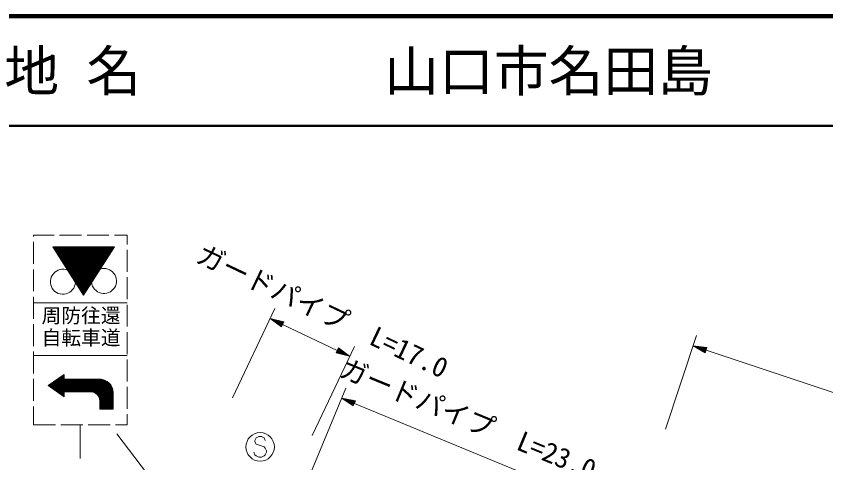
# Model space of a CAD drawing. Units: millimetres, scale not verified. Extents: x 40000 to 680000, y 20000 to 380000.
# Drawn here: x 371467 to 445312, y 339247 to 380000 of the extents above; entities that cross this region are included whole.
import ezdxf
from ezdxf.enums import TextEntityAlignment as Align

# ---------------------------------------------------------------- set-up
doc = ezdxf.new("R2010")
doc.units = ezdxf.units.MM
doc.header["$LTSCALE"] = 1000
for name, color, linetype, lineweight in [('M-STR-HTXT', 7, 'Continuous', 13), ('M-STR-STRC', 7, 'Continuous', 13), ('M-TTL', 2, 'Continuous', 140), ('M-TTL-LINE', 7, 'Continuous', 50)]:
    doc.layers.add(name, color=color, linetype=linetype, lineweight=lineweight)
doc.layers.add('M-TTL-TXT', color=7, linetype='Continuous')
doc.styles.add('ＭＳ ゴシック', font='')
doc.styles.get('ＭＳ ゴシック').set_extended_font_data('MS Gothic')

msp = doc.modelspace()

# ---------------------------------------------------------------- linework, layer by layer
at = {"layer": 'M-STR-HTXT'}
for p, q in [((391201, 345191), (395064, 353319)), ((394635, 352416), (395656, 351654)), ((394635, 352416), (395871, 352105)), ((394635, 352416), (395764, 351880)), ((395742, 351835), (394839, 352264)), ((395785, 351925), (394882, 352354)), ((395129, 352292), (395807, 351970)), ((395043, 352111), (395721, 351789)), ((395699, 351744), (395248, 351959)), ((395828, 352015), (395376, 352230)), ((395452, 351806), (395678, 351699)), ((395624, 352168), (395849, 352060)), ((395656, 351654), (395871, 352105)), ((395764, 351880), (400753, 349508)), ((430684, 342322), (433526, 350861)), ((398448, 341746), (402311, 349875)), ((400860, 349734), (400646, 349283)), ((400893, 349220), (400667, 349328)), ((400689, 349373), (401140, 349158)), ((401388, 349096), (400710, 349418)), ((400732, 349463), (401635, 349034)), ((401882, 348972), (400753, 349508)), ((400775, 349554), (401678, 349124)), ((401473, 349277), (400796, 349599)), ((400818, 349644), (401269, 349429)), ((401065, 349582), (400839, 349689)), ((401882, 348972), (400860, 349734)), ((433210, 349912), (434317, 349281)), ((433210, 349912), (434475, 349755)), ((433210, 349912), (434396, 349518)), ((434380, 349470), (433432, 349786)), ((434412, 349565), (433463, 349881)), ((433653, 349660), (434365, 349423)), ((433716, 349849), (434428, 349613)), ((434349, 349375), (433874, 349533)), ((434444, 349660), (433969, 349818)), ((434096, 349407), (434333, 349328)), ((434222, 349786), (434459, 349707)), ((434317, 349281), (434475, 349755)), ((434396, 349518), (494572, 329489)), ((401882, 348972), (400646, 349283)), ((398103, 337751), (401538, 346070)), ((401156, 345146), (402216, 344438)), ((401156, 345146), (402407, 344900)), ((401156, 345146), (402312, 344669)), ((402293, 344622), (401368, 345004)), ((402331, 344715), (401406, 345096)), ((401580, 344862), (402273, 344576)), ((401657, 345047), (402350, 344761)), ((402369, 344807), (401907, 344998)), ((402157, 344949), (402388, 344853)), ((402216, 344438), (402407, 344900)), ((402254, 344530), (401792, 344721)), ((402004, 344579), (402235, 344484)), ((402312, 344669), (421026, 336940))]:
    msp.add_line(p, q, dxfattribs=at)
at = {"layer": 'M-STR-STRC'}
for p, q in [((374928, 360008), (373040, 360008)), ((373040, 360008), (373040, 359896)), ((377428, 360008), (375428, 360008)), ((379928, 360008), (377928, 360008)), ((381591, 360008), (380428, 360008)), ((381591, 359172), (381591, 360008)), ((373040, 359396), (373040, 357396)), ((374852, 358901), (374919, 358968)), ((378269, 355599), (374900, 358968)), ((374907, 358814), (375060, 358967)), ((374961, 358727), (375201, 358967)), ((375016, 358641), (375341, 358966)), ((378325, 355685), (375042, 358967)), ((375071, 358554), (375482, 358965)), ((375125, 358467), (375623, 358965)), ((375180, 358380), (375764, 358964)), ((378381, 355770), (375184, 358967)), ((375235, 358294), (375905, 358963)), ((375290, 358207), (376045, 358963)), ((378436, 355856), (375326, 358966)), ((375344, 358120), (376186, 358962)), ((375399, 358034), (376327, 358962)), ((375454, 357947), (376468, 358961)), ((378492, 355942), (375468, 358965)), ((375508, 357860), (376609, 358960)), ((375563, 357773), (376749, 358960)), ((378548, 356027), (375610, 358965)), ((375618, 357687), (376890, 358959)), ((375672, 357600), (377031, 358958)), ((375727, 357513), (377172, 358958)), ((378604, 356113), (375753, 358964)), ((375782, 357427), (377313, 358957)), ((375837, 357340), (377453, 358957)), ((375891, 357253), (377594, 358956)), ((378659, 356199), (375895, 358963)), ((375946, 357166), (377735, 358955)), ((376001, 357080), (377876, 358955)), ((378715, 356284), (376037, 358963)), ((376055, 356993), (378017, 358954)), ((376110, 356906), (378157, 358954)), ((376165, 356820), (378298, 358953)), ((378771, 356370), (376179, 358962)), ((376220, 356733), (378439, 358952)), ((376274, 356646), (378580, 358952)), ((378827, 356456), (376321, 358962)), ((376329, 356559), (378721, 358951)), ((376384, 356473), (378861, 358950)), ((376438, 356386), (379002, 358950)), ((378882, 356541), (376463, 358961)), ((376493, 356299), (379143, 358949)), ((376548, 356213), (379284, 358949)), ((376602, 356126), (379425, 358948)), ((378938, 356627), (376605, 358960)), ((376657, 356039), (379565, 358947)), ((376712, 355952), (379706, 358947)), ((378994, 356713), (376747, 358960)), ((376767, 355866), (379847, 358946)), ((376821, 355779), (379988, 358945)), ((376876, 355692), (380129, 358945)), ((379049, 356799), (376889, 358959)), ((376931, 355606), (380269, 358944)), ((376985, 355519), (380410, 358944)), ((379105, 356884), (377031, 358958)), ((379161, 356970), (377173, 358958)), ((379217, 357056), (377315, 358957)), ((379272, 357141), (377457, 358957)), ((379328, 357227), (377599, 358956)), ((379384, 357313), (377741, 358955)), ((379440, 357398), (377883, 358955)), ((379495, 357484), (378025, 358954)), ((379551, 357570), (378167, 358953)), ((379607, 357655), (378309, 358953)), ((379662, 357741), (378451, 358952)), ((379718, 357827), (378593, 358952)), ((379774, 357913), (378736, 358951)), ((379830, 357998), (378878, 358950)), ((379885, 358084), (379020, 358950)), ((379941, 358170), (379162, 358949)), ((379997, 358255), (379304, 358948)), ((380053, 358341), (379446, 358948)), ((380108, 358427), (379588, 358947)), ((380164, 358512), (379730, 358947)), ((380220, 358598), (379872, 358946)), ((380275, 358684), (380014, 358945)), ((380331, 358769), (380156, 358945)), ((380387, 358855), (380298, 358944)), ((380443, 358941), (380440, 358943)), ((378214, 355513), (374896, 358830)), ((378158, 355427), (375138, 358447)), ((377040, 355432), (380245, 358637)), ((377095, 355345), (379982, 358233)), ((381591, 356672), (381591, 358672)), ((378102, 355342), (375380, 358064)), ((378046, 355256), (375621, 357681)), ((377150, 355259), (379719, 357828)), ((377204, 355172), (379456, 357424)), ((373040, 356896), (373040, 354896)), ((377991, 355170), (375863, 357298)), ((377935, 355085), (376105, 356915)), ((377259, 355085), (379193, 357019)), ((377879, 354999), (376346, 356532)), ((377823, 354913), (376588, 356149)), ((377314, 354998), (378930, 356615)), ((377368, 354912), (378667, 356211)), ((381591, 354172), (381591, 356172)), ((377768, 354828), (376830, 355766)), ((377712, 354742), (377071, 355383)), ((377423, 354825), (378404, 355806)), ((377478, 354738), (378141, 355402)), ((377656, 354656), (377313, 355000)), ((377532, 354652), (377878, 354997)), ((377601, 354570), (377555, 354616)), ((377587, 354565), (377615, 354593)), ((373040, 354396), (373040, 352396)), ((373040, 353849), (381591, 353849)), ((381591, 351672), (381591, 353672)), ((373040, 351896), (373040, 349896)), ((381591, 349172), (381591, 351172)), ((373040, 349396), (373040, 347396)), ((373040, 349041), (381591, 349041)), ((381591, 346672), (381591, 348672)), ((374385, 346293), (375842, 347305)), ((374649, 346109), (375842, 347301)), ((374733, 346051), (375842, 347160)), ((376902, 345720), (375532, 347090)), ((375842, 346922), (375616, 347148)), ((375842, 347063), (375699, 347206)), ((375842, 347205), (375783, 347264)), ((375842, 346865), (375842, 347305)), ((373040, 346896), (373040, 344896)), ((374399, 346283), (374463, 346347)), ((374733, 346051), (374447, 346336)), ((374482, 346225), (374927, 346669)), ((375196, 345729), (374531, 346394)), ((374566, 346167), (375390, 346991)), ((375659, 345407), (374614, 346452)), ((375842, 345366), (374698, 346510)), ((375842, 345508), (374781, 346568)), ((374816, 345993), (375842, 347019)), ((375842, 345649), (374865, 346626)), ((374900, 345935), (375842, 346877)), ((375912, 345720), (374948, 346684)), ((374983, 345877), (375971, 346865)), ((376053, 345720), (375032, 346742)), ((375066, 345819), (376112, 346865)), ((376195, 345720), (375115, 346800)), ((375150, 345761), (376254, 346865)), ((376336, 345720), (375198, 346858)), ((375233, 345703), (376395, 346865)), ((376477, 345720), (375282, 346916)), ((375317, 345645), (376536, 346865)), ((376619, 345720), (375365, 346974)), ((375400, 345587), (376678, 346865)), ((376760, 345720), (375449, 347032)), ((375484, 345529), (376819, 346865)), ((375567, 345471), (376961, 346865)), ((375842, 346865), (379227, 346865)), ((377043, 345720), (375899, 346865)), ((375958, 345720), (377102, 346865)), ((377185, 345720), (376040, 346865)), ((376099, 345720), (377244, 346865)), ((377326, 345720), (376182, 346865)), ((376241, 345720), (377385, 346865)), ((377467, 345720), (376323, 346865)), ((376382, 345720), (377526, 346865)), ((377609, 345720), (376464, 346865)), ((376523, 345720), (377668, 346865)), ((377750, 345720), (376606, 346865)), ((376665, 345720), (377809, 346865)), ((377892, 345720), (376747, 346865)), ((376806, 345720), (377951, 346865)), ((378033, 345720), (376889, 346865)), ((376948, 345720), (378092, 346865)), ((378174, 345720), (377030, 346865)), ((377089, 345720), (378234, 346865)), ((378316, 345720), (377172, 346865)), ((377231, 345720), (378375, 346865)), ((378480, 345698), (377313, 346865)), ((377372, 345720), (378516, 346865)), ((378728, 345591), (377454, 346865)), ((377513, 345720), (378658, 346865)), ((380304, 344157), (377596, 346865)), ((377655, 345720), (378799, 346865)), ((380304, 344298), (377737, 346865)), ((377796, 345720), (378941, 346865)), ((380304, 344440), (377879, 346865)), ((377938, 345720), (379082, 346865)), ((380304, 344581), (378020, 346865)), ((378079, 345720), (379218, 346859)), ((380304, 344723), (378161, 346865)), ((378221, 345720), (379341, 346841)), ((380304, 344864), (378303, 346865)), ((378359, 345718), (379454, 346812)), ((380304, 345006), (378444, 346865)), ((378481, 345698), (379558, 346775)), ((380304, 345147), (378586, 346865)), ((378588, 345664), (379655, 346731)), ((378684, 345618), (379745, 346679)), ((380304, 345288), (378727, 346865)), ((378769, 345562), (379828, 346621)), ((378846, 345497), (379906, 346557)), ((380304, 345430), (378869, 346865)), ((378914, 345424), (379977, 346487)), ((378972, 345341), (380043, 346411)), ((380304, 345571), (379010, 346865)), ((380303, 345714), (379152, 346864)), ((380286, 345872), (379311, 346847)), ((380235, 346064), (379503, 346797)), ((380085, 346356), (379795, 346646)), ((374385, 346293), (375842, 345280)), ((375651, 345413), (375842, 345604)), ((375842, 345720), (378292, 345720)), ((375842, 345720), (375842, 345280)), ((379022, 345249), (380103, 346330)), ((379060, 345145), (380156, 346242)), ((379085, 345029), (380202, 346147)), ((379092, 344895), (380242, 346045)), ((379092, 344753), (380273, 345934)), ((379092, 344612), (380294, 345814)), ((379092, 344471), (380303, 345682)), ((380304, 344143), (380304, 345723)), ((381591, 344172), (381591, 346172)), ((375734, 345355), (375842, 345463)), ((375817, 345297), (375842, 345321)), ((380176, 344143), (378963, 345357)), ((380034, 344143), (379070, 345108)), ((379092, 344329), (380304, 345541)), ((379092, 344188), (380304, 345399)), ((379893, 344143), (379092, 344945)), ((379092, 344143), (379092, 344920)), ((379189, 344143), (380304, 345258)), ((379330, 344143), (380304, 345116)), ((379472, 344143), (380304, 344975)), ((373040, 344396), (373040, 342724)), ((379752, 344143), (379092, 344803)), ((379610, 344143), (379092, 344662)), ((379469, 344143), (379092, 344520)), ((379327, 344143), (379092, 344379)), ((379186, 344143), (379092, 344237)), ((379092, 344143), (380304, 344143)), ((379613, 344143), (380304, 344834)), ((379755, 344143), (380304, 344692)), ((379896, 344143), (380304, 344551)), ((380038, 344143), (380304, 344409)), ((380179, 344143), (380304, 344268)), ((381591, 342724), (381591, 343672)), ((373040, 342724), (375040, 342724)), ((375540, 342724), (377540, 342724)), ((377316, 342724), (377316, 339641)), ((378040, 342724), (380040, 342724)), ((380540, 342724), (381591, 342724)), ((396356, 321154), (380659, 341901)), ((393364, 341526), (393246, 341290)), ((393246, 341290), (393246, 341172)), ((393246, 341172), (393364, 340935)), ((393600, 341644), (393364, 341526)), ((393837, 341644), (393600, 341644)), ((394073, 341526), (393837, 341644)), ((394191, 341290), (394073, 341526)), ((393364, 340935), (394073, 340699)), ((394073, 340699), (394191, 340581)), ((394191, 340581), (394309, 340344)), ((393246, 339990), (393128, 340226)), ((393364, 339872), (393246, 339990)), ((393600, 339754), (393364, 339872)), ((393837, 339754), (393600, 339754)), ((394073, 339872), (393837, 339754)), ((394191, 339990), (394073, 339872)), ((394309, 340226), (394191, 339990)), ((394309, 340344), (394309, 340226))]:
    msp.add_line(p, q, dxfattribs=at)
msp.add_lwpolyline([(374809, 358968), (380444, 358943), (377592, 354557)], close=True, dxfattribs=at)
msp.add_circle((393718, 340699), 1300, dxfattribs=at)
for centre, radius, start, end in [((375726, 355768), 1140, 67.4326, 357.05745), ((379476, 355840), 1140, 186.4646, 107.46296), ((379104, 345665), 1200, 360, 90), ((378292, 344920), 800, 360, 90)]:
    msp.add_arc(centre, radius, start, end, dxfattribs=at)
at = {"layer": 'M-TTL'}
msp.add_line((680000, 380000), (40000, 380000), dxfattribs=at)
at = {"layer": 'M-TTL-LINE'}
msp.add_line((40000, 370000), (680000, 370000), dxfattribs=at)

# ---------------------------------------------------------------- texts
at = {"layer": 'M-STR-HTXT', "style": 'ＭＳ ゴシック'}
for s, rotation, p in [('ガードパイプ  L=17.0', 334.581, (398773, 351778)), ('ガードパイプ  L=23.0', 337.561, (412127, 341914))]:
    msp.add_text(s, height=1833, rotation=rotation, dxfattribs=at).set_placement(p, align=Align.BOTTOM_CENTER)
at = {"layer": 'M-STR-STRC', "style": 'ＭＳ ゴシック'}
for s, p in [('周防往還', (373785, 351627)), ('自転車道', (373785, 349606))]:
    msp.add_text(s, height=1320, dxfattribs=at).set_placement(p, align=Align.BOTTOM_LEFT)
at = {"layer": 'M-TTL-TXT', "style": 'ＭＳ ゴシック'}
for s, p in [('地 名', (370380, 375000)), ('山口市名田島', (405024, 375000))]:
    msp.add_text(s, height=3666, dxfattribs=at).set_placement(p, align=Align.MIDDLE_LEFT)

doc.saveas('drawing.dxf')
